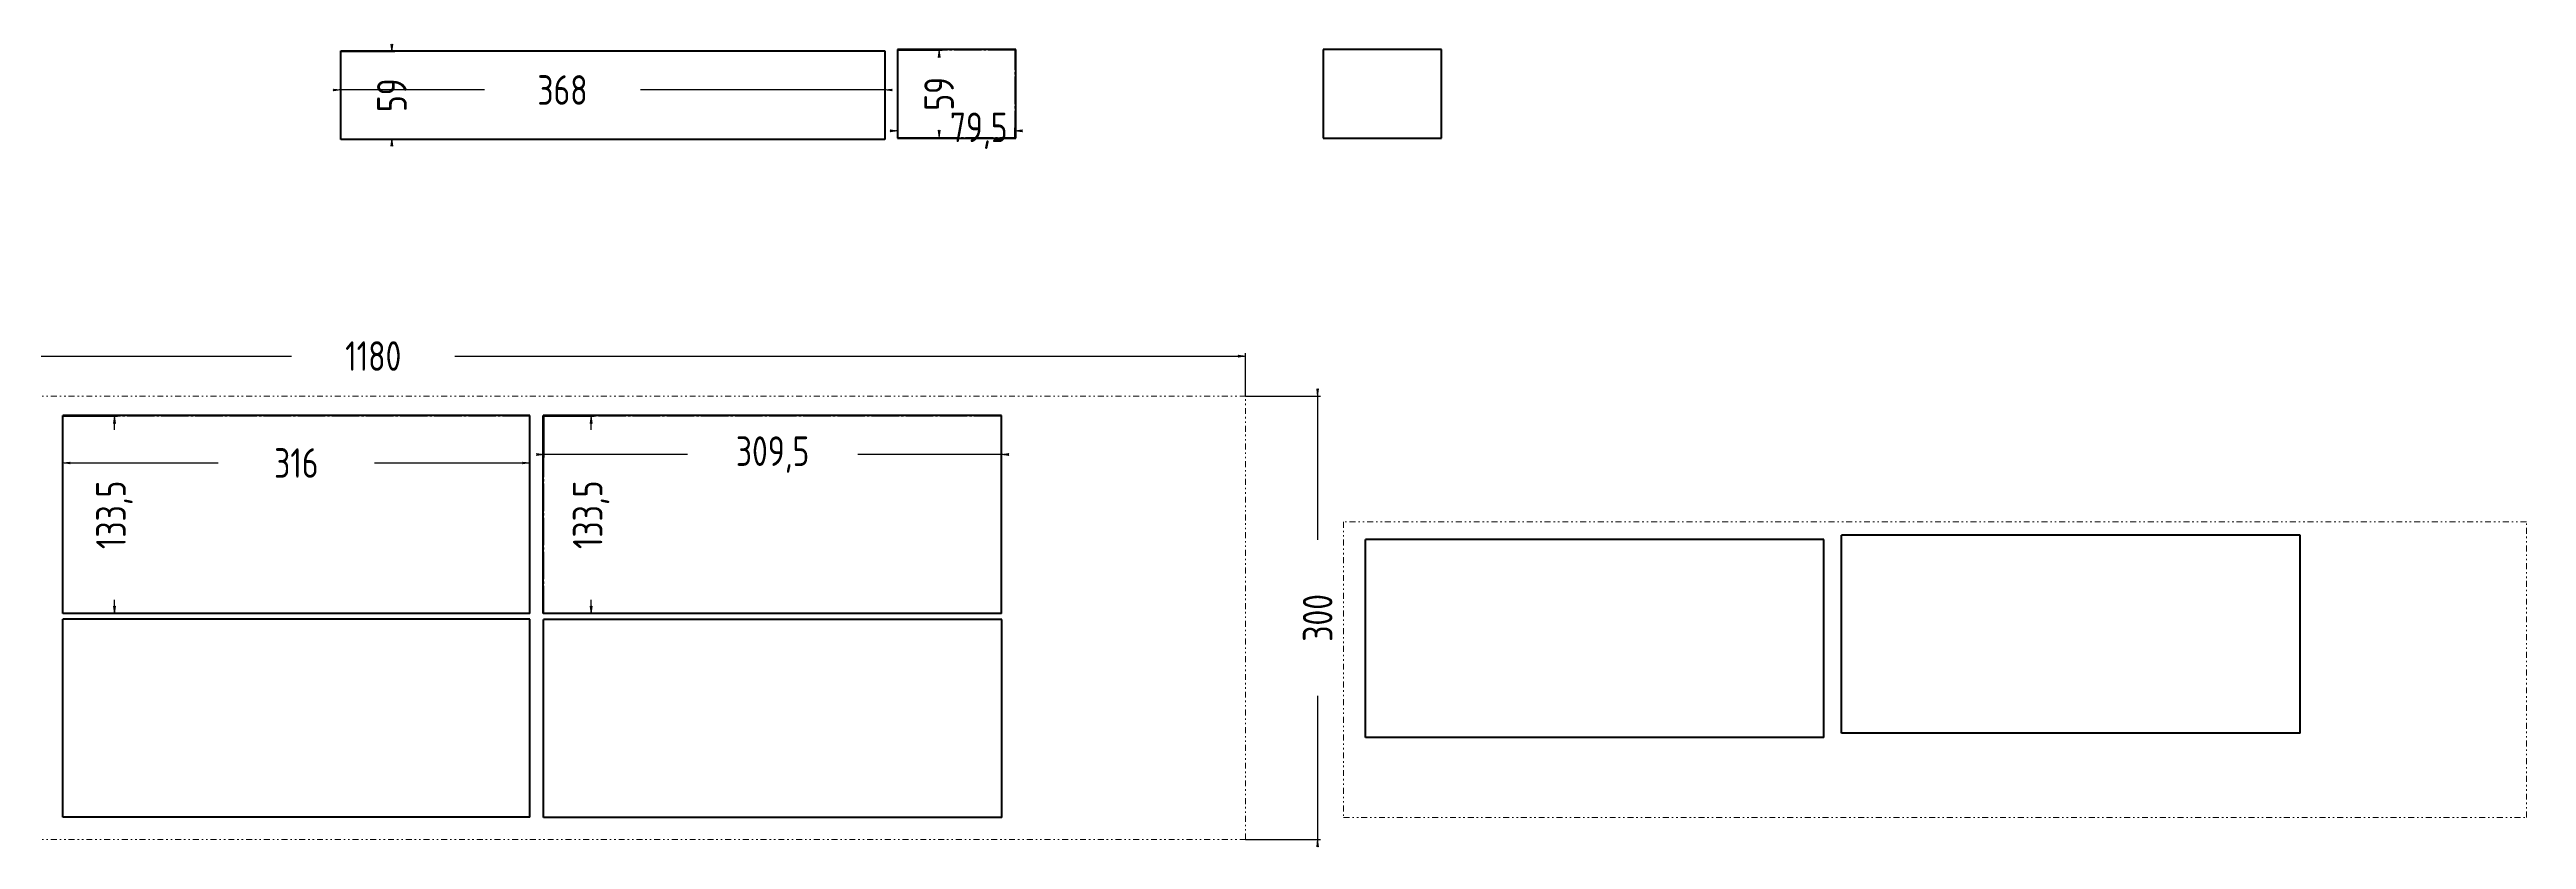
# Model space of a CAD drawing. Header units: millimetres. Extents: x -256 to 3000, y -1401 to 1300.
# Drawn here: x 1324 to 3000, y -1401 to -866 of the extents above; entities that cross this region are included whole.
import ezdxf

# ---------------------------------------------------------------- set-up
doc = ezdxf.new("R2010")
doc.units = ezdxf.units.MM
for name, pattern in [('K5LT_AXLED', [23.08333396911621, 18.58333396911621, -1.5, 1.5, -1.5]), ('K5LT_BASIC', [0]), ('K5LT_CHAIN_LINE_WITH_2_POINTS', [12, 4, -2, 1, -2, 1, -2]), ('K5LT_THIN', [0])]:
    doc.linetypes.add(name, pattern=pattern)
doc.layers.add('Системный слой', color=7, linetype='Continuous')
doc.styles.add('KDIMTEXTSTYLE', font='GOST_AU.SHX', dxfattribs={"width": 0.96, "oblique": 15, "height": 5})
doc.dimstyles.new('KDIMSTYLE (1.00)', dxfattribs={"dimtxt": 5, "dimasz": 1, "dimexe": 2, "dimexo": 0, "dimgap": 1, "dimtad": 1, "dimtxsty": 'KDIMTEXTSTYLE', "dimsah": 1, "dimcen": 0, "dimdle": 1, "dimadec": 0, "dimazin": 0, "dimtfac": 0.667, "dimtmove": 0, "dimatfit": 3, "dimfxl": 1, "dimtvp": 1, "dimtolj": 1, "dimtzin": 0, "dimarcsym": 0})

# ---------------------------------------------------------------- blocks, each defined once
blk = doc.blocks.new('U0')
at = {"layer": 'Системный слой', "color": 7, "linetype": 'K5LT_CHAIN_LINE_WITH_2_POINTS', "lineweight": 18}
for p, q in [((2133.278078628207, -1101.117976859951), (953.2780786282071, -1101.117976859951)), ((953.2780786282071, -1101.117976859951), (953.2780786282071, -1401.117976859951)), ((2133.278078628207, -1401.117976859951), (2133.278078628207, -1101.117976859951)), ((953.2780786282071, -1401.117976859951), (2133.278078628207, -1401.117976859951))]:
    blk.add_line(p, q, dxfattribs=at)
blk = doc.blocks.new('U1')
at = {"layer": 'Системный слой', "color": 7, "linetype": 'K5LT_CHAIN_LINE_WITH_2_POINTS', "lineweight": 18}
for p, q in [((2999.505672622542, -1186.136409631506), (2199.505672622542, -1186.136409631506)), ((2199.505672622542, -1186.136409631506), (2199.505672622542, -1386.136409631506)), ((2999.505672622542, -1386.136409631506), (2999.505672622542, -1186.136409631506)), ((2199.505672622542, -1386.136409631506), (2999.505672622542, -1386.136409631506))]:
    blk.add_line(p, q, dxfattribs=at)
blk = doc.blocks.new('KDIMARROW_01')
at = {"layer": 'Системный слой'}
blk.add_hatch(color=0, dxfattribs=at).paths.add_polyline_path([(-5, -0.6582624912261956), (0, 0), (-5, 0.658262491226197), (-4.5, 6e-16)])
at = {"layer": 'Системный слой', "color": 0, "linetype": 'K5LT_THIN', "lineweight": 18}
for p, q in [((-4.5, 6e-16), (-5, 0.658262491226197)), ((-5, 0.658262491226197), (0, 0)), ((0, 0), (-5, -0.6582624912261956)), ((-5, -0.6582624912261956), (-4.5, 6e-16)), ((0, 0), (-1, 0))]:
    blk.add_line(p, q, dxfattribs=at)

msp = doc.modelspace()

# ---------------------------------------------------------------- linework, layer by layer
at = {"layer": 'Системный слой', "color": 150, "linetype": 'K5LT_BASIC', "lineweight": 60, "true_color": 0x0080ff}
for p, q in [((1521.26870187345, -867.3615110826929), (1889.26870187345, -867.3615110826929)), ((1521.26870187345, -927.361511082693), (1521.26870187345, -867.3615110826929)), ((1889.26870187345, -867.3615110826929), (1889.26870187345, -927.361511082693)), ((1897.758576578127, -866.4415151450116), (1897.758576578127, -926.4415151450116)), ((1977.758576578127, -866.4415151450116), (1897.758576578127, -866.4415151450116)), ((1977.758576578127, -926.4415151450116), (1977.758576578127, -866.4415151450116)), ((2265.758576578127, -866.4415151450117), (2185.758576578127, -866.4415151450116)), ((2185.758576578127, -866.4415151450116), (2185.758576578127, -926.4415151450116)), ((2265.758576578127, -926.4415151450117), (2265.758576578127, -866.4415151450117)), ((1889.26870187345, -927.361511082693), (1521.26870187345, -927.361511082693)), ((1897.758576578127, -926.4415151450116), (1977.758576578127, -926.4415151450116)), ((2185.758576578127, -926.4415151450116), (2265.758576578127, -926.4415151450117)), ((1649.258566536834, -1114.160471530523), (1333.258566536834, -1114.160471530523)), ((1333.258566536834, -1248.160471530523), (1333.258566536834, -1114.160471530523)), ((1649.258566536834, -1248.160471530523), (1649.258566536834, -1114.160471530523)), ((1658.110641871717, -1248.115205107085), (1658.110641871717, -1114.115205107085)), ((1968.110641871717, -1114.115205107085), (1658.110641871717, -1114.115205107085)), ((1968.110641871717, -1248.115205107085), (1968.110641871717, -1114.115205107085)), ((2214.353171257151, -1332.164718161046), (2214.353171257151, -1198.164718161046)), ((2524.353171257151, -1198.164718161046), (2214.353171257151, -1198.164718161046)), ((2524.353171257151, -1332.164718161046), (2524.353171257151, -1198.164718161046)), ((2536.353171257151, -1329.164718161046), (2536.353171257151, -1195.164718161046)), ((2846.353171257151, -1195.164718161046), (2536.353171257151, -1195.164718161046)), ((2846.353171257151, -1329.164718161046), (2846.353171257151, -1195.164718161046)), ((1649.258566536834, -1248.160471530523), (1333.258566536834, -1248.160471530523)), ((1649.275814839985, -1251.94002991672), (1333.275814839985, -1251.94002991672)), ((1333.275814839985, -1385.94002991672), (1333.275814839985, -1251.94002991672)), ((1649.275814839985, -1385.94002991672), (1649.275814839985, -1251.94002991672)), ((1968.110641871717, -1248.115205107085), (1658.110641871717, -1248.115205107085)), ((1658.353171257151, -1386.164718161046), (1658.353171257151, -1252.164718161046)), ((1968.353171257151, -1252.164718161046), (1658.353171257151, -1252.164718161046)), ((1968.353171257151, -1386.164718161046), (1968.353171257151, -1252.164718161046)), ((2524.353171257151, -1332.164718161046), (2214.353171257151, -1332.164718161046)), ((2846.353171257151, -1329.164718161046), (2536.353171257151, -1329.164718161046)), ((1649.275814839985, -1385.94002991672), (1333.275814839985, -1385.94002991672)), ((1968.353171257151, -1386.164718161046), (1658.353171257151, -1386.164718161046))]:
    msp.add_line(p, q, dxfattribs=at)
at = {"layer": 'Системный слой', "color": 30, "linetype": 'K5LT_AXLED', "lineweight": 18, "true_color": 0xff8000}
for p, q in [((1521.26870187345, -867.8615110826929), (1889.26870187345, -867.8615110826929)), ((1977.758576578127, -866.9415151450116), (1897.758576578127, -866.9415151450116)), ((1977.258576578127, -926.4415151450116), (1977.258576578127, -866.4415151450116)), ((1889.26870187345, -926.861511082693), (1521.26870187345, -926.861511082693)), ((1897.758576578127, -925.9415151450116), (1977.758576578127, -925.9415151450116)), ((1649.258566536834, -1114.660471530523), (1333.258566536834, -1114.660471530523)), ((1968.110641871717, -1114.615205107085), (1658.110641871717, -1114.615205107085)), ((1658.610641871717, -1248.115205107085), (1658.610641871717, -1114.115205107085))]:
    msp.add_line(p, q, dxfattribs=at)

# ---------------------------------------------------------------- block references
at = {"layer": 'Системный слой'}
for name in ['U0', 'U1']:
    msp.add_blockref(name, (0, 0), dxfattribs=at)

# ---------------------------------------------------------------- dimensions: what is measured, and where the dimension line sits
at = {"layer": 'Системный слой', "color": 7}
for base, p1, p2, location in [((1521.26870187345, -893.8481469421922), (1889.26870187345, -867.3615110826929), (1521.26870187345, -867.3615110826929), (1671.26870187345, -893.8481469421922)), ((1897.758576578127, -921.4622892679718), (1977.258576578127, -926.4415151450116), (1897.758576578127, -926.4415151450115), (1952.758576578127, -921.4622892679719)), ((2133.278078628207, -1073.919717389854), (953.2780786282071, -1101.117976859951), (2133.278078628207, -1101.117976859951), (1543.278078628207, -1073.919717389854)), ((1649.258566536834, -1146.292199352803), (1333.258566536834, -1114.160471530523), (1649.258566536834, -1114.160471530523), (1491.258566536834, -1146.292199352803)), ((1658.610641871717, -1140.619374571196), (1968.110641871717, -1114.115205107085), (1658.610641871717, -1114.115205107085), (1813.360641871717, -1140.619374571196))]:
    msp.add_linear_dim(base=base, p1=p1, p2=p2, location=location, dimstyle='KDIMSTYLE (1.00)', override={"dimexo": 0, "dimpost": '\\H20.0;\\W0.965;\\Q0;<>', "dimblk1": 'KDIMARROW_01', "dimblk2": 'KDIMARROW_01', "dimse1": 0, "dimse2": 0, "dimclrt": 7, "dimtolj": 1}, dxfattribs=at).render()
for base, p1, p2, location in [((1555.887071990528, -926.861511082693), (1521.26870187345, -867.8615110826929), (1521.26870187345, -926.861511082693), (1555.887071990528, -897.361511082693)), ((1925.96178492521, -866.9415151450116), (1897.758576578127, -925.9415151450116), (1897.758576578127, -866.9415151450116), (1925.96178492521, -896.4415151450116)), ((2181.983981103226, -1401.117976859951), (2133.278078628207, -1101.117976859951), (2133.278078628207, -1401.117976859951), (2181.983981103226, -1251.117976859951)), ((1368.210046578984, -1114.660471530523), (1333.258566536834, -1248.160471530523), (1333.258566536834, -1114.660471530523), (1368.210046578984, -1181.410471530523)), ((1690.636896471119, -1114.615205107085), (1658.110641871717, -1248.115205107085), (1658.110641871717, -1114.615205107085), (1690.636896471119, -1181.365205107085))]:
    msp.add_linear_dim(base=base, p1=p1, p2=p2, angle=90, location=location, dimstyle='KDIMSTYLE (1.00)', override={"dimexo": 0, "dimpost": '\\H20.0;\\W0.965;\\Q0;<>', "dimblk1": 'KDIMARROW_01', "dimblk2": 'KDIMARROW_01', "dimse1": 0, "dimse2": 0, "dimclrt": 7, "dimtolj": 1}, dxfattribs=at).render()

doc.saveas('drawing.dxf')
